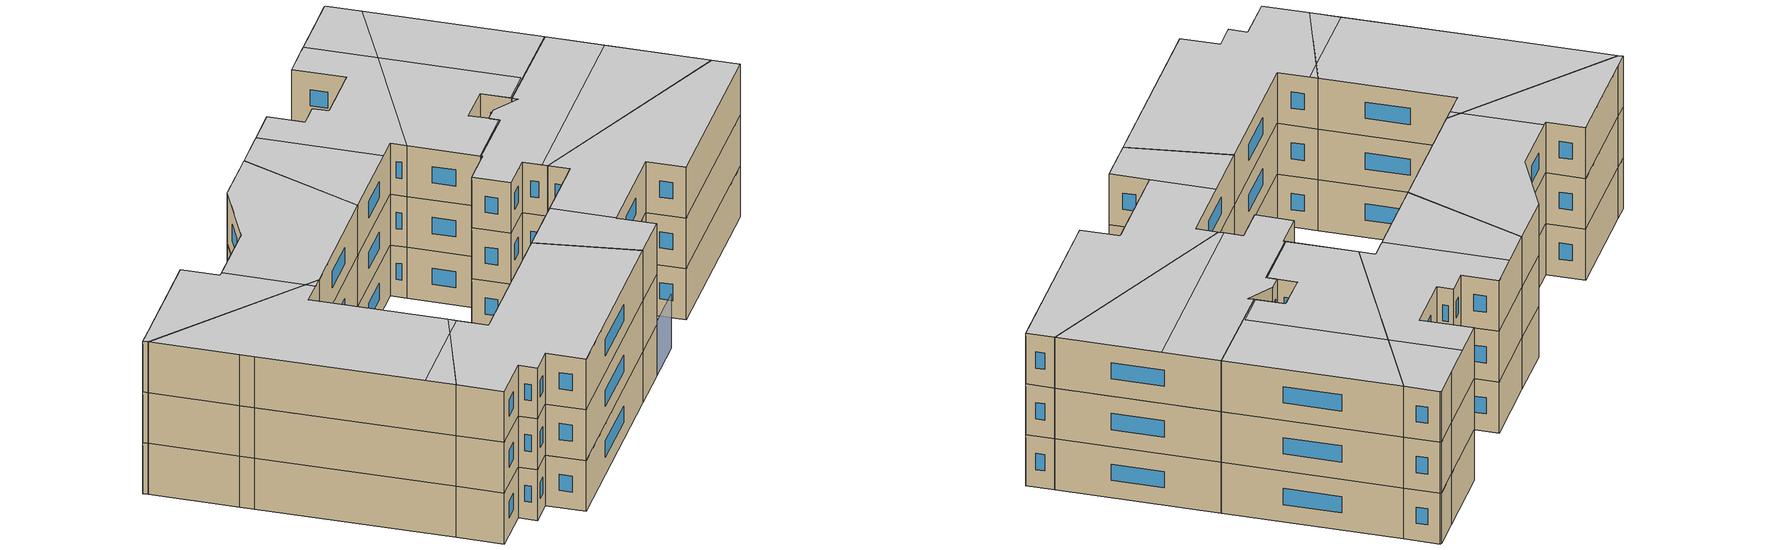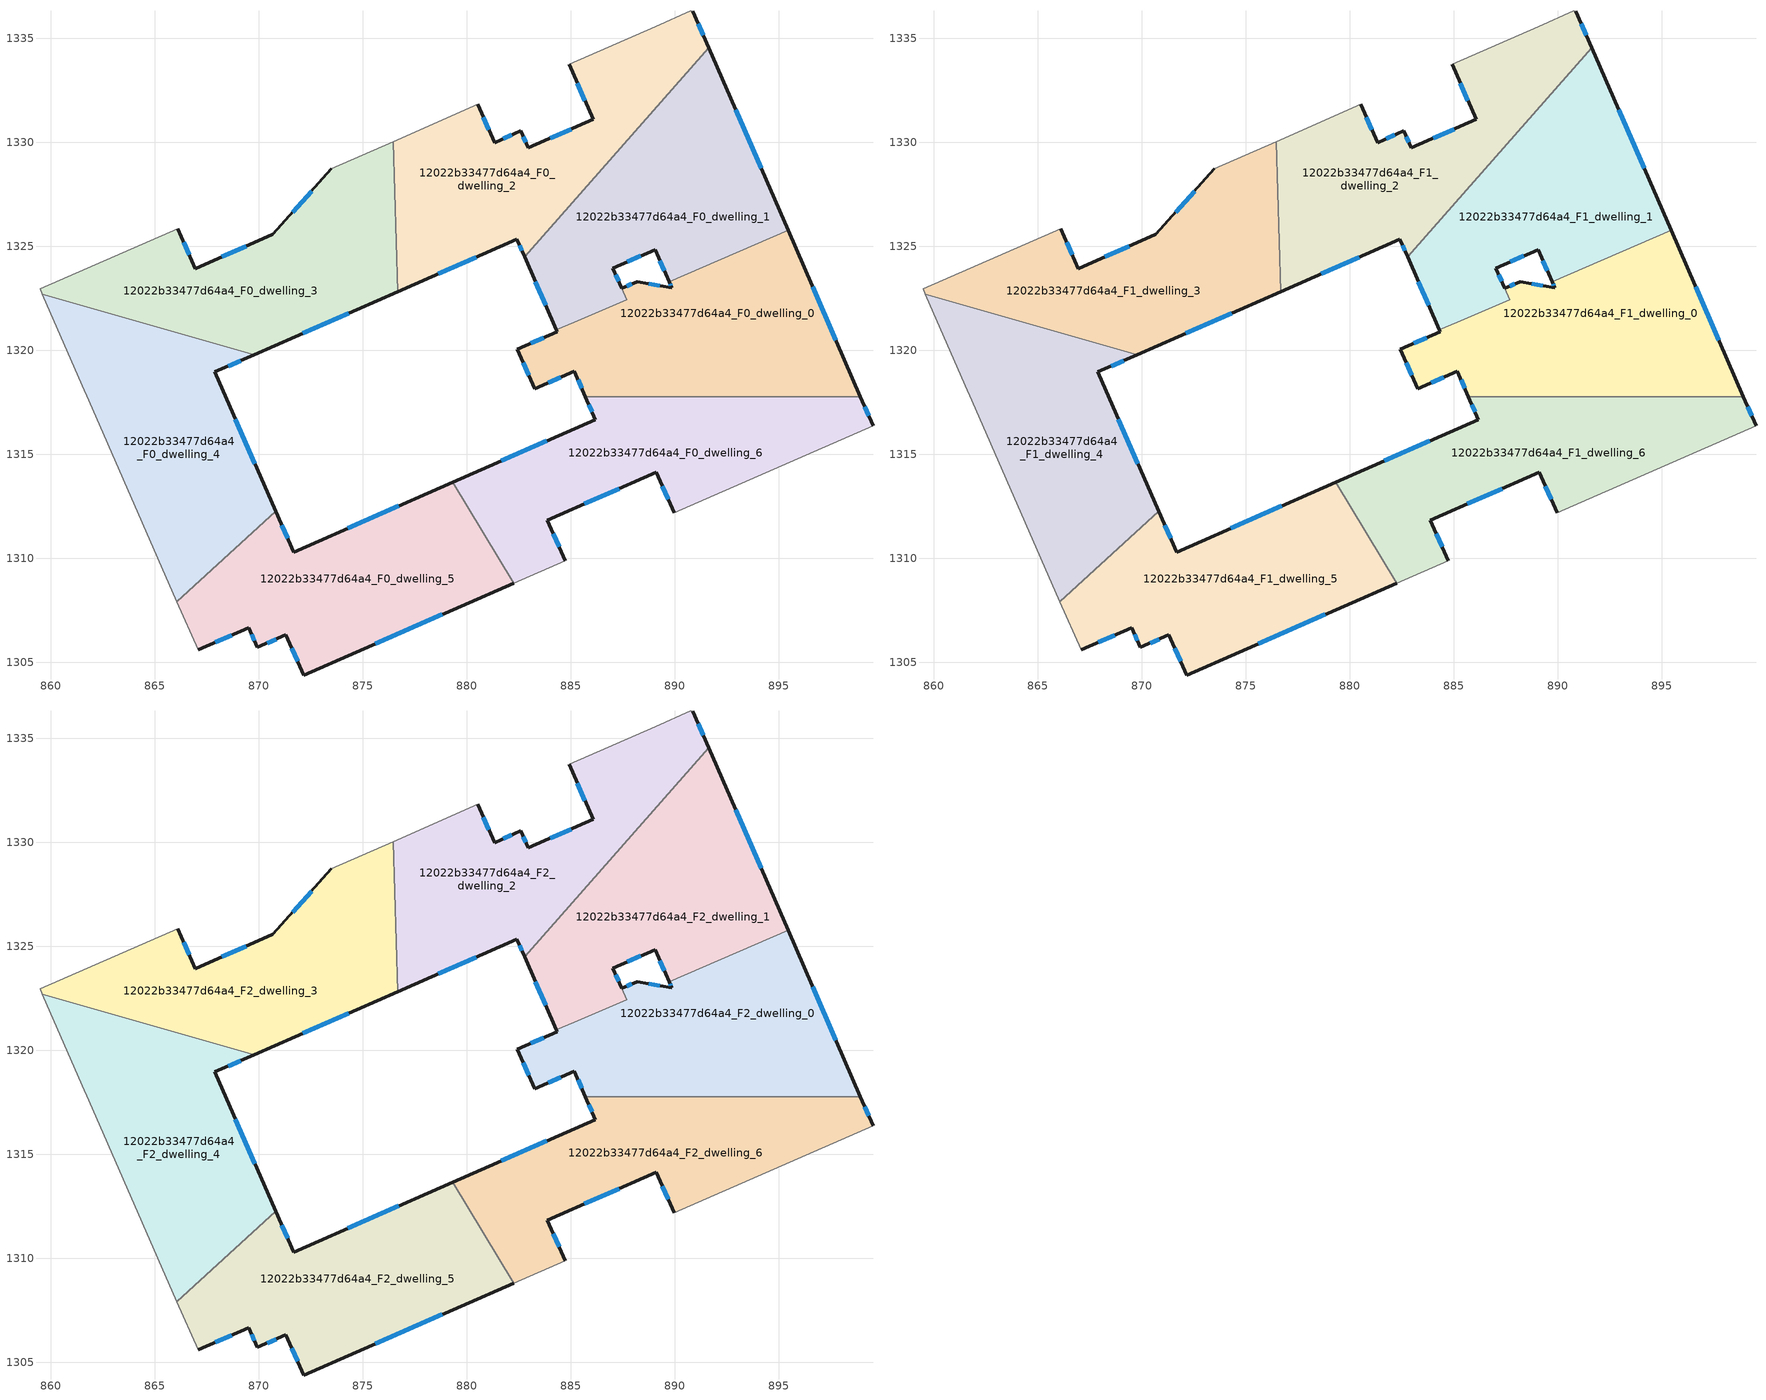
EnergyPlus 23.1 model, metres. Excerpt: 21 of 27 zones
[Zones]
12022b33477d64a4_F0_dwelling_0
 floor ground (EU_floor_Construction): 895.44,1325.76 898.92,1317.76 885.7,1317.76 885.17,1318.99 883.25,1318.15 882.43,1320.04 884.34,1320.88 884.3,1320.97 887.68,1322.43 887.44,1322.97 888.18,1323.3 889.85,1323.01 889.72,1323.3 z0
 wall outside (EU_wall_Construction): 884.3,1320.97 884.34,1320.88 882.43,1320.04 883.25,1318.15 885.17,1318.99 885.7,1317.76 / 889.72,1323.3 889.85,1323.01 888.18,1323.3 887.44,1322.97 / 898.92,1317.76 895.44,1325.76 z0:3
 wall to 12022b33477d64a4_F0_dwelling_1 (EU_wall_Construction): 895.44,1325.76 889.72,1323.3 / 887.44,1322.97 887.68,1322.43 885.17,1321.35 / 885.17,1321.34 884.3,1320.97 z0:3
 wall to 12022b33477d64a4_F0_dwelling_6 (EU_wall_Construction): 885.7,1317.76 898.92,1317.76 z0:3
 window (EU_Window_Construction): 883.9,1318.43 884.52,1318.7 / 882.71,1319.4 882.97,1318.79 / 883.69,1320.6 883.08,1320.33 / 887.93,1323.19 887.69,1323.08 / 889.28,1323.11 888.75,1323.2 / 889.76,1323.2 889.8,1323.11 / 897.73,1320.48 896.62,1323.04 / 885.35,1318.57 885.52,1318.18 z1.02:1.98
12022b33477d64a4_F0_dwelling_1
 floor ground (EU_floor_Construction): 891.62,1334.54 895.44,1325.76 889.72,1323.3 889.06,1324.83 887.01,1323.95 887.68,1322.43 884.3,1320.97 882.77,1324.5 z0
 wall outside (EU_wall_Construction): 882.77,1324.5 884.3,1320.97 / 895.44,1325.76 891.62,1334.54 / 887.44,1322.98 887.01,1323.95 889.06,1324.83 889.72,1323.3 z0:3
 wall to 12022b33477d64a4_F0_dwelling_2 (EU_wall_Construction): 891.62,1334.54 882.77,1324.5 z0:3
 window (EU_Window_Construction): 883.29,1323.3 883.78,1322.17 / 894.14,1328.75 892.92,1331.55 / 889.28,1324.31 889.49,1323.82 / 887.71,1324.25 888.36,1324.53 / 887.29,1323.31 887.16,1323.62 z1.02:1.98
12022b33477d64a4_F0_dwelling_2
 floor ground (EU_floor_Construction): 890.86,1336.29 891.62,1334.54 882.77,1324.5 882.41,1325.33 876.68,1322.81 876.45,1330.03 880.53,1331.81 881.33,1329.98 882.6,1330.54 882.95,1329.73 886.07,1331.09 884.91,1333.74 889.05,1335.55 890.77,1336.31 z0
 wall outside (EU_wall_Construction): 884.91,1333.74 886.07,1331.09 882.95,1329.73 882.6,1330.54 881.33,1329.98 880.53,1331.81 / 891.62,1334.54 890.86,1336.29 / 876.68,1322.81 882.41,1325.33 882.77,1324.5 z0:3
 wall adiabatic (EU_wall_Construction): 890.86,1336.29 890.77,1336.31 889.05,1335.55 884.91,1333.74 / 880.53,1331.81 876.45,1330.03 z0:3
 wall to 12022b33477d64a4_F0_dwelling_3 (EU_wall_Construction): 876.45,1330.03 876.68,1322.81 z0:3
 window (EU_Window_Construction): 882.83,1330 882.72,1330.26 / 885.01,1330.63 884.01,1330.19 / 885.3,1332.84 885.67,1331.99 / 891.36,1335.13 891.12,1335.69 / 882.53,1325.04 882.65,1324.78 / 878.63,1323.67 880.46,1324.47 / 881.05,1330.6 880.8,1331.19 / 882.16,1330.35 881.76,1330.17 z1.02:1.98
12022b33477d64a4_F0_dwelling_3
 floor ground (EU_floor_Construction): 876.45,1330.03 876.68,1322.81 869.77,1319.78 859.59,1322.7 859.48,1322.95 860.43,1323.36 866.11,1325.84 866.94,1323.93 870.68,1325.56 873.49,1328.73 z0
 wall outside (EU_wall_Construction): 873.49,1328.73 870.68,1325.56 866.94,1323.93 866.11,1325.84 / 869.77,1319.78 876.68,1322.81 z0:3
 wall adiabatic (EU_wall_Construction): 866.11,1325.84 860.43,1323.36 859.48,1322.95 859.59,1322.7 / 876.45,1330.03 873.49,1328.73 z0:3
 wall to 12022b33477d64a4_F0_dwelling_4 (EU_wall_Construction): 859.59,1322.7 869.77,1319.78 z0:3
 window (EU_Window_Construction): 866.66,1324.58 866.39,1325.19 / 869.41,1325.01 868.21,1324.48 / 872.53,1327.65 871.63,1326.64 / 872.12,1320.81 874.33,1321.78 z1.02:1.98
12022b33477d64a4_F0_dwelling_4
 floor ground (EU_floor_Construction): 869.77,1319.78 867.88,1318.96 870.81,1312.26 866.07,1307.92 861.82,1317.6 861.51,1318.3 859.59,1322.7 z0
 wall outside (EU_wall_Construction): 870.81,1312.26 867.88,1318.96 869.77,1319.78 z0:3
 wall adiabatic (EU_wall_Construction): 859.59,1322.7 861.51,1318.3 861.82,1317.6 866.07,1307.92 z0:3
 wall to 12022b33477d64a4_F0_dwelling_5 (EU_wall_Construction): 866.07,1307.92 870.81,1312.26 z0:3
 window (EU_Window_Construction): 868.52,1319.24 869.13,1319.5 / 869.81,1314.54 868.88,1316.68 z1.02:1.98
12022b33477d64a4_F0_dwelling_5
 floor ground (EU_floor_Construction): 879.31,1313.65 882.25,1308.8 872.15,1304.38 871.3,1306.33 869.93,1305.72 869.51,1306.67 867.08,1305.6 866.07,1307.92 870.81,1312.26 871.67,1310.3 z0
 wall outside (EU_wall_Construction): 867.08,1305.6 869.51,1306.67 869.93,1305.72 871.3,1306.33 872.15,1304.38 882.25,1308.8 / 879.31,1313.65 871.67,1310.3 870.81,1312.26 z0:3
 wall adiabatic (EU_wall_Construction): 866.07,1307.92 867.08,1305.6 z0:3
 wall to 12022b33477d64a4_F0_dwelling_6 (EU_wall_Construction): 882.25,1308.8 879.31,1313.65 z0:3
 window (EU_Window_Construction): 870.4,1305.93 870.83,1306.12 / 869.66,1306.34 869.79,1306.04 / 867.91,1305.96 868.69,1306.3 / 871.38,1310.97 871.1,1311.59 / 876.71,1312.51 874.27,1311.44 / 875.59,1305.89 878.81,1307.3 / 871.59,1305.66 871.86,1305.04 z1.02:1.98
12022b33477d64a4_F0_dwelling_6
 floor ground (EU_floor_Construction): 898.92,1317.76 899.52,1316.38 889.96,1312.18 889.1,1314.13 883.87,1311.83 884.73,1309.89 882.25,1308.8 879.31,1313.65 886.18,1316.66 885.7,1317.76 z0
 wall outside (EU_wall_Construction): 884.73,1309.89 883.87,1311.83 889.1,1314.13 889.96,1312.18 / 885.7,1317.76 886.18,1316.66 879.31,1313.65 / 899.52,1316.38 898.92,1317.76 z0:3
 wall adiabatic (EU_wall_Construction): 882.25,1308.8 884.73,1309.89 / 889.96,1312.18 899.52,1316.38 z0:3
 window (EU_Window_Construction): 889.39,1313.47 889.67,1312.85 / 885.65,1312.62 887.32,1313.35 / 884.44,1310.55 884.16,1311.17 / 883.84,1315.64 881.65,1314.68 / 885.86,1317.39 886.02,1317.04 / 899.31,1316.85 899.12,1317.29 z1.02:1.98
12022b33477d64a4_F1_dwelling_0
 floor to 12022b33477d64a4_F0_dwelling_0 (EU_floor_Construction): 895.44,1325.76 898.92,1317.76 885.7,1317.76 885.17,1318.99 883.25,1318.15 882.43,1320.04 884.34,1320.88 884.3,1320.97 887.68,1322.43 887.44,1322.97 888.18,1323.3 889.85,1323.01 889.72,1323.3 z3
 wall outside (EU_wall_Construction): 884.3,1320.97 884.34,1320.88 882.43,1320.04 883.25,1318.15 885.17,1318.99 885.7,1317.76 / 889.72,1323.3 889.85,1323.01 888.18,1323.3 887.44,1322.97 / 898.92,1317.76 895.44,1325.76 z3:6
 wall to 12022b33477d64a4_F1_dwelling_1 (EU_wall_Construction): 895.44,1325.76 889.72,1323.3 / 887.44,1322.97 887.68,1322.43 885.17,1321.35 / 885.17,1321.34 884.3,1320.97 z3:6
 wall to 12022b33477d64a4_F1_dwelling_6 (EU_wall_Construction): 885.7,1317.76 898.92,1317.76 z3:6
 window (EU_Window_Construction): 883.9,1318.43 884.52,1318.7 / 882.71,1319.4 882.97,1318.79 / 883.69,1320.6 883.08,1320.33 / 887.93,1323.19 887.69,1323.08 / 889.28,1323.11 888.75,1323.2 / 889.76,1323.2 889.8,1323.11 / 897.73,1320.48 896.62,1323.04 / 885.35,1318.57 885.52,1318.18 z4.02:4.98
12022b33477d64a4_F1_dwelling_1
 floor to 12022b33477d64a4_F0_dwelling_1 (EU_floor_Construction): 891.62,1334.54 895.44,1325.76 889.72,1323.3 889.06,1324.83 887.01,1323.95 887.68,1322.43 884.3,1320.97 882.77,1324.5 z3
 wall outside (EU_wall_Construction): 882.77,1324.5 884.3,1320.97 / 895.44,1325.76 891.62,1334.54 / 887.44,1322.98 887.01,1323.95 889.06,1324.83 889.72,1323.3 z3:6
 wall to 12022b33477d64a4_F1_dwelling_2 (EU_wall_Construction): 891.62,1334.54 882.77,1324.5 z3:6
 window (EU_Window_Construction): 883.29,1323.3 883.78,1322.17 / 894.14,1328.75 892.92,1331.55 / 889.28,1324.31 889.49,1323.82 / 887.71,1324.25 888.36,1324.53 / 887.29,1323.31 887.16,1323.62 z4.02:4.98
12022b33477d64a4_F1_dwelling_2
 floor to 12022b33477d64a4_F0_dwelling_2 (EU_floor_Construction): 890.86,1336.29 891.62,1334.54 882.77,1324.5 882.41,1325.33 876.68,1322.81 876.45,1330.03 880.53,1331.81 881.33,1329.98 882.6,1330.54 882.95,1329.73 886.07,1331.09 884.91,1333.74 889.05,1335.55 890.77,1336.31 z3
 wall outside (EU_wall_Construction): 884.91,1333.74 886.07,1331.09 882.95,1329.73 882.6,1330.54 881.33,1329.98 880.53,1331.81 / 891.62,1334.54 890.86,1336.29 / 876.68,1322.81 882.41,1325.33 882.77,1324.5 z3:6
 wall adiabatic (EU_wall_Construction): 890.86,1336.29 890.77,1336.31 889.05,1335.55 884.91,1333.74 / 880.53,1331.81 876.45,1330.03 z3:6
 wall to 12022b33477d64a4_F1_dwelling_3 (EU_wall_Construction): 876.45,1330.03 876.68,1322.81 z3:6
 window (EU_Window_Construction): 882.83,1330 882.72,1330.26 / 885.01,1330.63 884.01,1330.19 / 885.3,1332.84 885.67,1331.99 / 891.36,1335.13 891.12,1335.69 / 882.53,1325.04 882.65,1324.78 / 878.63,1323.67 880.46,1324.47 / 881.05,1330.6 880.8,1331.19 / 882.16,1330.35 881.76,1330.17 z4.02:4.98
12022b33477d64a4_F1_dwelling_3
 floor to 12022b33477d64a4_F0_dwelling_3 (EU_floor_Construction): 876.45,1330.03 876.68,1322.81 869.77,1319.78 859.59,1322.7 859.48,1322.95 860.43,1323.36 866.11,1325.84 866.94,1323.93 870.68,1325.56 873.49,1328.73 z3
 wall outside (EU_wall_Construction): 873.49,1328.73 870.68,1325.56 866.94,1323.93 866.11,1325.84 / 869.77,1319.78 876.68,1322.81 z3:6
 wall adiabatic (EU_wall_Construction): 866.11,1325.84 860.43,1323.36 859.48,1322.95 859.59,1322.7 / 876.45,1330.03 873.49,1328.73 z3:6
 wall to 12022b33477d64a4_F1_dwelling_4 (EU_wall_Construction): 859.59,1322.7 869.77,1319.78 z3:6
 window (EU_Window_Construction): 866.66,1324.58 866.39,1325.19 / 869.41,1325.01 868.21,1324.48 / 872.53,1327.65 871.63,1326.64 / 872.12,1320.81 874.33,1321.78 z4.02:4.98
12022b33477d64a4_F1_dwelling_4
 floor to 12022b33477d64a4_F0_dwelling_4 (EU_floor_Construction): 869.77,1319.78 867.88,1318.96 870.81,1312.26 866.07,1307.92 861.82,1317.6 861.51,1318.3 859.59,1322.7 z3
 wall outside (EU_wall_Construction): 870.81,1312.26 867.88,1318.96 869.77,1319.78 z3:6
 wall adiabatic (EU_wall_Construction): 859.59,1322.7 861.51,1318.3 861.82,1317.6 866.07,1307.92 z3:6
 wall to 12022b33477d64a4_F1_dwelling_5 (EU_wall_Construction): 866.07,1307.92 870.81,1312.26 z3:6
 window (EU_Window_Construction): 868.52,1319.24 869.13,1319.5 / 869.81,1314.54 868.88,1316.68 z4.02:4.98
12022b33477d64a4_F1_dwelling_5
 floor to 12022b33477d64a4_F0_dwelling_5 (EU_floor_Construction): 879.31,1313.65 882.25,1308.8 872.15,1304.38 871.3,1306.33 869.93,1305.72 869.51,1306.67 867.08,1305.6 866.07,1307.92 870.81,1312.26 871.67,1310.3 z3
 wall outside (EU_wall_Construction): 867.08,1305.6 869.51,1306.67 869.93,1305.72 871.3,1306.33 872.15,1304.38 882.25,1308.8 / 879.31,1313.65 871.67,1310.3 870.81,1312.26 z3:6
 wall adiabatic (EU_wall_Construction): 866.07,1307.92 867.08,1305.6 z3:6
 wall to 12022b33477d64a4_F1_dwelling_6 (EU_wall_Construction): 882.25,1308.8 879.31,1313.65 z3:6
 window (EU_Window_Construction): 870.4,1305.93 870.83,1306.12 / 869.66,1306.34 869.79,1306.04 / 867.91,1305.96 868.69,1306.3 / 871.38,1310.97 871.1,1311.59 / 876.71,1312.51 874.27,1311.44 / 875.59,1305.89 878.81,1307.3 / 871.59,1305.66 871.86,1305.04 z4.02:4.98
12022b33477d64a4_F1_dwelling_6
 floor to 12022b33477d64a4_F0_dwelling_6 (EU_floor_Construction): 898.92,1317.76 899.52,1316.38 889.96,1312.18 889.1,1314.13 883.87,1311.83 884.73,1309.89 882.25,1308.8 879.31,1313.65 886.18,1316.66 885.7,1317.76 z3
 wall outside (EU_wall_Construction): 884.73,1309.89 883.87,1311.83 889.1,1314.13 889.96,1312.18 / 885.7,1317.76 886.18,1316.66 879.31,1313.65 / 899.52,1316.38 898.92,1317.76 z3:6
 wall adiabatic (EU_wall_Construction): 882.25,1308.8 884.73,1309.89 / 889.96,1312.18 899.52,1316.38 z3:6
 window (EU_Window_Construction): 889.39,1313.47 889.67,1312.85 / 885.65,1312.62 887.32,1313.35 / 884.44,1310.55 884.16,1311.17 / 883.84,1315.64 881.65,1314.68 / 885.86,1317.39 886.02,1317.04 / 899.31,1316.85 899.12,1317.29 z4.02:4.98
12022b33477d64a4_F2_dwelling_0
 floor to 12022b33477d64a4_F1_dwelling_0 (EU_floor_Construction): 895.44,1325.76 898.92,1317.76 885.7,1317.76 885.17,1318.99 883.25,1318.15 882.43,1320.04 884.34,1320.88 884.3,1320.97 887.68,1322.43 887.44,1322.97 888.18,1323.3 889.85,1323.01 889.72,1323.3 z6
 wall outside (EU_wall_Construction): 884.3,1320.97 884.34,1320.88 882.43,1320.04 883.25,1318.15 885.17,1318.99 885.7,1317.76 / 889.72,1323.3 889.85,1323.01 888.18,1323.3 887.44,1322.97 / 898.92,1317.76 895.44,1325.76 z6:9
 wall to 12022b33477d64a4_F2_dwelling_1 (EU_wall_Construction): 895.44,1325.76 889.72,1323.3 / 887.44,1322.97 887.68,1322.43 885.17,1321.35 / 885.17,1321.34 884.3,1320.97 z6:9
 wall to 12022b33477d64a4_F2_dwelling_6 (EU_wall_Construction): 885.7,1317.76 898.92,1317.76 z6:9
 window (EU_Window_Construction): 883.9,1318.43 884.52,1318.7 / 882.71,1319.4 882.97,1318.79 / 883.69,1320.6 883.08,1320.33 / 887.93,1323.19 887.69,1323.08 / 889.28,1323.11 888.75,1323.2 / 889.76,1323.2 889.8,1323.11 / 897.73,1320.48 896.62,1323.04 / 885.35,1318.57 885.52,1318.18 z7.02:7.98
 ceiling to 12022b33477d64a4_F3_dwelling_1 (EU_floor_Construction): 896.68,1322.9 895.44,1325.76 889.72,1323.3 889.85,1323.01 888.18,1323.3 887.44,1322.97 887.65,1322.49 887.68,1322.43 884.3,1320.97 884.34,1320.88 882.43,1320.04 883.25,1318.15 885.17,1318.99 885.57,1318.05 z9
 ceiling to 12022b33477d64a4_F3_dwelling_0 (EU_floor_Construction): 898.92,1317.76 896.68,1322.9 885.57,1318.05 885.7,1317.76 z9
12022b33477d64a4_F2_dwelling_1
 floor to 12022b33477d64a4_F1_dwelling_1 (EU_floor_Construction): 891.62,1334.54 895.44,1325.76 889.72,1323.3 889.06,1324.83 887.01,1323.95 887.68,1322.43 884.3,1320.97 882.77,1324.5 z6
 wall outside (EU_wall_Construction): 882.77,1324.5 884.3,1320.97 / 895.44,1325.76 891.62,1334.54 / 887.44,1322.98 887.01,1323.95 889.06,1324.83 889.72,1323.3 z6:9
 wall to 12022b33477d64a4_F2_dwelling_2 (EU_wall_Construction): 891.62,1334.54 882.77,1324.5 z6:9
 window (EU_Window_Construction): 883.29,1323.3 883.78,1322.17 / 894.14,1328.75 892.92,1331.55 / 889.28,1324.31 889.49,1323.82 / 887.71,1324.25 888.36,1324.53 / 887.29,1323.31 887.16,1323.62 z7.02:7.98
 ceiling to 12022b33477d64a4_F3_dwelling_2 (EU_floor_Construction): 889.69,1323.37 891.55,1324.18 888.55,1331.05 882.77,1324.5 884.28,1321.01 887.65,1322.49 887.47,1322.9 887.44,1322.97 887.01,1323.95 889.06,1324.83 z9
 ceiling to 12022b33477d64a4_F3_dwelling_1 (EU_floor_Construction): 895.44,1325.76 891.62,1334.54 888.55,1331.05 891.55,1324.18 889.69,1323.37 889.72,1323.3 z9; 887.68,1322.43 887.65,1322.49 884.28,1321.01 884.3,1320.97 z9
12022b33477d64a4_F2_dwelling_2
 floor to 12022b33477d64a4_F1_dwelling_2 (EU_floor_Construction): 890.86,1336.29 891.62,1334.54 882.77,1324.5 882.41,1325.33 876.68,1322.81 876.45,1330.03 880.53,1331.81 881.33,1329.98 882.6,1330.54 882.95,1329.73 886.07,1331.09 884.91,1333.74 889.05,1335.55 890.77,1336.31 z6
 wall outside (EU_wall_Construction): 884.91,1333.74 886.07,1331.09 882.95,1329.73 882.6,1330.54 881.33,1329.98 880.53,1331.81 / 891.62,1334.54 890.86,1336.29 / 876.68,1322.81 882.41,1325.33 882.77,1324.5 z6:9
 wall adiabatic (EU_wall_Construction): 890.86,1336.29 890.77,1336.31 889.05,1335.55 884.91,1333.74 / 880.53,1331.81 876.45,1330.03 z6:9
 wall to 12022b33477d64a4_F2_dwelling_3 (EU_wall_Construction): 876.45,1330.03 876.68,1322.81 z6:9
 window (EU_Window_Construction): 882.83,1330 882.72,1330.26 / 885.01,1330.63 884.01,1330.19 / 885.3,1332.84 885.67,1331.99 / 891.36,1335.13 891.12,1335.69 / 882.53,1325.04 882.65,1324.78 / 878.63,1323.67 880.46,1324.47 / 881.05,1330.6 880.8,1331.19 / 882.16,1330.35 881.76,1330.17 z7.02:7.98
 ceiling to 12022b33477d64a4_F3_dwelling_2 (EU_floor_Construction): 882.77,1324.5 888.55,1331.05 886.98,1334.64 884.91,1333.74 886.07,1331.09 882.95,1329.73 882.6,1330.54 881.33,1329.98 880.53,1331.81 878.61,1330.97 881.29,1324.83 882.41,1325.33 z9
 ceiling to 12022b33477d64a4_F3_dwelling_3 (EU_floor_Construction): 881.29,1324.83 878.61,1330.97 876.45,1330.03 876.68,1322.81 z9
 ceiling to 12022b33477d64a4_F3_dwelling_1 (EU_floor_Construction): 888.55,1331.05 891.62,1334.54 890.86,1336.29 890.77,1336.31 889.05,1335.55 886.98,1334.64 z9
12022b33477d64a4_F2_dwelling_3
 floor to 12022b33477d64a4_F1_dwelling_3 (EU_floor_Construction): 876.45,1330.03 876.68,1322.81 869.77,1319.78 859.59,1322.7 859.48,1322.95 860.43,1323.36 866.11,1325.84 866.94,1323.93 870.68,1325.56 873.49,1328.73 z6
 wall outside (EU_wall_Construction): 873.49,1328.73 870.68,1325.56 866.94,1323.93 866.11,1325.84 / 869.77,1319.78 876.68,1322.81 z6:9
 wall adiabatic (EU_wall_Construction): 866.11,1325.84 860.43,1323.36 859.48,1322.95 859.59,1322.7 / 876.45,1330.03 873.49,1328.73 z6:9
 wall to 12022b33477d64a4_F2_dwelling_4 (EU_wall_Construction): 859.59,1322.7 869.77,1319.78 z6:9
 window (EU_Window_Construction): 866.66,1324.58 866.39,1325.19 / 869.41,1325.01 868.21,1324.48 / 872.53,1327.65 871.63,1326.64 / 872.12,1320.81 874.33,1321.78 z7.02:7.98
 ceiling to 12022b33477d64a4_F3_dwelling_5 (EU_floor_Construction): 868.95,1320.02 867.19,1324.04 866.94,1323.93 866.11,1325.84 860.43,1323.36 859.48,1322.95 859.59,1322.7 z9
 ceiling to 12022b33477d64a4_F3_dwelling_3 (EU_floor_Construction): 876.68,1322.81 876.45,1330.03 873.49,1328.73 870.68,1325.56 867.19,1324.04 868.95,1320.02 869.77,1319.78 z9
12022b33477d64a4_F2_dwelling_4
 floor to 12022b33477d64a4_F1_dwelling_4 (EU_floor_Construction): 869.77,1319.78 867.88,1318.96 870.81,1312.26 866.07,1307.92 861.82,1317.6 861.51,1318.3 859.59,1322.7 z6
 wall outside (EU_wall_Construction): 870.81,1312.26 867.88,1318.96 869.77,1319.78 z6:9
 wall adiabatic (EU_wall_Construction): 859.59,1322.7 861.51,1318.3 861.82,1317.6 866.07,1307.92 z6:9
 wall to 12022b33477d64a4_F2_dwelling_5 (EU_wall_Construction): 866.07,1307.92 870.81,1312.26 z6:9
 window (EU_Window_Construction): 868.52,1319.24 869.13,1319.5 / 869.81,1314.54 868.88,1316.68 z7.02:7.98
 ceiling to 12022b33477d64a4_F3_dwelling_4 (EU_floor_Construction): 869.77,1311.31 865.42,1309.41 866.07,1307.92 z9
 ceiling to 12022b33477d64a4_F3_dwelling_5 (EU_floor_Construction): 869.77,1311.31 870.81,1312.26 867.88,1318.96 869.17,1319.52 868.95,1320.02 859.59,1322.7 861.51,1318.3 861.82,1317.6 865.42,1309.41 z9
 ceiling to 12022b33477d64a4_F3_dwelling_3 (EU_floor_Construction): 869.77,1319.78 868.95,1320.02 869.17,1319.52 z9
12022b33477d64a4_F2_dwelling_5
 floor to 12022b33477d64a4_F1_dwelling_5 (EU_floor_Construction): 879.31,1313.65 882.25,1308.8 872.15,1304.38 871.3,1306.33 869.93,1305.72 869.51,1306.67 867.08,1305.6 866.07,1307.92 870.81,1312.26 871.67,1310.3 z6
 wall outside (EU_wall_Construction): 867.08,1305.6 869.51,1306.67 869.93,1305.72 871.3,1306.33 872.15,1304.38 882.25,1308.8 / 879.31,1313.65 871.67,1310.3 870.81,1312.26 z6:9
 wall adiabatic (EU_wall_Construction): 866.07,1307.92 867.08,1305.6 z6:9
 wall to 12022b33477d64a4_F2_dwelling_6 (EU_wall_Construction): 882.25,1308.8 879.31,1313.65 z6:9
 window (EU_Window_Construction): 870.4,1305.93 870.83,1306.12 / 869.66,1306.34 869.79,1306.04 / 867.91,1305.96 868.69,1306.3 / 871.38,1310.97 871.1,1311.59 / 876.71,1312.51 874.27,1311.44 / 875.59,1305.89 878.81,1307.3 / 871.59,1305.66 871.86,1305.04 z7.02:7.98
 ceiling to 12022b33477d64a4_F3_dwelling_4 (EU_floor_Construction): 882.25,1308.8 879.31,1313.65 871.67,1310.3 870.99,1311.84 869.77,1311.31 866.07,1307.92 867.08,1305.6 869.51,1306.67 869.93,1305.72 871.3,1306.33 872.15,1304.38 z9
 ceiling to 12022b33477d64a4_F3_dwelling_5 (EU_floor_Construction): 870.99,1311.84 870.81,1312.26 869.77,1311.31 z9
12022b33477d64a4_F2_dwelling_6
 floor to 12022b33477d64a4_F1_dwelling_6 (EU_floor_Construction): 898.92,1317.76 899.52,1316.38 889.96,1312.18 889.1,1314.13 883.87,1311.83 884.73,1309.89 882.25,1308.8 879.31,1313.65 886.18,1316.66 885.7,1317.76 z6
 wall outside (EU_wall_Construction): 884.73,1309.89 883.87,1311.83 889.1,1314.13 889.96,1312.18 / 885.7,1317.76 886.18,1316.66 879.31,1313.65 / 899.52,1316.38 898.92,1317.76 z6:9
 wall adiabatic (EU_wall_Construction): 882.25,1308.8 884.73,1309.89 / 889.96,1312.18 899.52,1316.38 z6:9
 window (EU_Window_Construction): 889.39,1313.47 889.67,1312.85 / 885.65,1312.62 887.32,1313.35 / 884.44,1310.55 884.16,1311.17 / 883.84,1315.64 881.65,1314.68 / 885.86,1317.39 886.02,1317.04 / 899.31,1316.85 899.12,1317.29 z7.02:7.98
 ceiling to 12022b33477d64a4_F3_dwelling_0 (EU_floor_Construction): 899.52,1316.38 898.92,1317.76 885.7,1317.76 886.18,1316.66 882.5,1315.05 883.9,1311.85 889.1,1314.13 889.96,1312.18 z9
 ceiling to 12022b33477d64a4_F3_dwelling_4 (EU_floor_Construction): 884.73,1309.89 883.87,1311.83 883.9,1311.85 882.5,1315.05 879.31,1313.65 882.25,1308.8 z9
shading: 876.49,1306.28 887.3,1311.02 z0:3.2
[Building]
EU S2 Campaign: North Axis=0; Terrain=City; Solar Distribution=FullExterior
[Site:Location]
Vienna: Latitude=48; Longitude=16.5; Time Zone=1; Elevation=183
[SizingPeriod:WeatherFileDays]
AnnualSizingPeriod: Begin Month=1; Begin Day of Month=1; End Month=12; End Day of Month=31; Day of Week for Start Day=Monday; Use Weather File Daylight Saving Period=No; Use Weather File Rain and Snow Indicators=No
[MATERIAL]
EU_InternalMass_Material: Roughness=MediumRough; Thickness=0.1; Conductivity=1; Density=1800; Specific Heat=900; Thermal Absorptance=0.9; Solar Absorptance=0.7; Visible Absorptance=0.7
[MATERIAL:NOMASS] Roughness=MediumRough; Thermal Absorptance=0.9; Solar Absorptance=0.7; Visible Absorptance=0.7
Name | Thermal Resistance
EU_wall_NoMass | 0.942466
EU_floor_NoMass | 0.66527
[WINDOWMATERIAL:SIMPLEGLAZINGSYSTEM]
EU_Window_SimpleGlazing: UFactor=2.03367; Solar Heat Gain Coefficient=0.65; Visible Transmittance=0.65
[CONSTRUCTION]
EU_wall_Construction: EU_wall_NoMass
EU_floor_Construction: EU_floor_NoMass
EU_Window_Construction: EU_Window_SimpleGlazing
EU_InternalMass_Construction: EU_InternalMass_Material
[ZONE] Type=1; Multiplier=1; Ceiling Height=autocalculate; Floor Area=autocalculate; Part of Total Floor Area=Yes
Name | Volume
12022b33477d64a4_F0_dwelling_0; 12022b33477d64a4_F1_dwelling_0; 12022b33477d64a4_F2_dwelling_0 | 237.32
12022b33477d64a4_F0_dwelling_1; 12022b33477d64a4_F1_dwelling_1; 12022b33477d64a4_F2_dwelling_1 | 232.753
12022b33477d64a4_F0_dwelling_2; 12022b33477d64a4_F1_dwelling_2; 12022b33477d64a4_F2_dwelling_2; 12022b33477d64a4_F0_dwelling_4; 12022b33477d64a4_F1_dwelling_4; 12022b33477d64a4_F2_dwelling_4 | 235.025
12022b33477d64a4_F0_dwelling_3; 12022b33477d64a4_F1_dwelling_3; 12022b33477d64a4_F2_dwelling_3 | 235.036
12022b33477d64a4_F0_dwelling_5; 12022b33477d64a4_F1_dwelling_5; 12022b33477d64a4_F2_dwelling_5 | 235.011
12022b33477d64a4_F0_dwelling_6; 12022b33477d64a4_F1_dwelling_6; 12022b33477d64a4_F2_dwelling_6 | 235.028
[INTERNALMASS] Construction=EU_InternalMass_Construction
Name | Zone or ZoneList | Surface Area
12022b33477d64a4_F0_dwelling_0_EU_InternalMass | 12022b33477d64a4_F0_dwelling_0 | 79.1056
12022b33477d64a4_F0_dwelling_1_EU_InternalMass | 12022b33477d64a4_F0_dwelling_1 | 77.5847
12022b33477d64a4_F0_dwelling_2_EU_InternalMass | 12022b33477d64a4_F0_dwelling_2 | 78.3415
12022b33477d64a4_F0_dwelling_3_EU_InternalMass | 12022b33477d64a4_F0_dwelling_3 | 78.3448
12022b33477d64a4_F0_dwelling_4_EU_InternalMass | 12022b33477d64a4_F0_dwelling_4 | 78.342
12022b33477d64a4_F0_dwelling_5_EU_InternalMass | 12022b33477d64a4_F0_dwelling_5 | 78.3371
12022b33477d64a4_F0_dwelling_6_EU_InternalMass | 12022b33477d64a4_F0_dwelling_6 | 78.3427
12022b33477d64a4_F1_dwelling_0_EU_InternalMass | 12022b33477d64a4_F1_dwelling_0 | 79.1056
12022b33477d64a4_F1_dwelling_1_EU_InternalMass | 12022b33477d64a4_F1_dwelling_1 | 77.5847
12022b33477d64a4_F1_dwelling_2_EU_InternalMass | 12022b33477d64a4_F1_dwelling_2 | 78.3415
12022b33477d64a4_F1_dwelling_3_EU_InternalMass | 12022b33477d64a4_F1_dwelling_3 | 78.3448
12022b33477d64a4_F1_dwelling_4_EU_InternalMass | 12022b33477d64a4_F1_dwelling_4 | 78.342
12022b33477d64a4_F1_dwelling_5_EU_InternalMass | 12022b33477d64a4_F1_dwelling_5 | 78.3371
12022b33477d64a4_F1_dwelling_6_EU_InternalMass | 12022b33477d64a4_F1_dwelling_6 | 78.3427
12022b33477d64a4_F2_dwelling_0_EU_InternalMass | 12022b33477d64a4_F2_dwelling_0 | 79.1056
12022b33477d64a4_F2_dwelling_1_EU_InternalMass | 12022b33477d64a4_F2_dwelling_1 | 77.5847
12022b33477d64a4_F2_dwelling_2_EU_InternalMass | 12022b33477d64a4_F2_dwelling_2 | 78.3415
12022b33477d64a4_F2_dwelling_3_EU_InternalMass | 12022b33477d64a4_F2_dwelling_3 | 78.3448
12022b33477d64a4_F2_dwelling_4_EU_InternalMass | 12022b33477d64a4_F2_dwelling_4 | 78.342
12022b33477d64a4_F2_dwelling_5_EU_InternalMass | 12022b33477d64a4_F2_dwelling_5 | 78.3371
12022b33477d64a4_F2_dwelling_6_EU_InternalMass | 12022b33477d64a4_F2_dwelling_6 | 78.3427
[OTHEREQUIPMENT] Fuel Type=Electricity; Design Level Calculation Method=Watts/Area; Power per Zone Floor Area=1; Fraction Latent=0; Fraction Radiant=0; Fraction Lost=0; Carbon Dioxide Generation Rate=0; EndUse Subcategory=EU_Step8_InternalGains
Name | Zone or ZoneList or Space or SpaceList | Schedule
EU_Step8_InternalGain_12022b33477d64a4_F0_dwelling_0_f000 | 12022b33477d64a4_F0_dwelling_0 | EU_Step8_GainSchedule_12022b33477d64a4_F0_dwelling_0_f000
EU_Step8_InternalGain_12022b33477d64a4_F0_dwelling_1_f000 | 12022b33477d64a4_F0_dwelling_1 | EU_Step8_GainSchedule_12022b33477d64a4_F0_dwelling_1_f000
EU_Step8_InternalGain_12022b33477d64a4_F0_dwelling_2_f000 | 12022b33477d64a4_F0_dwelling_2 | EU_Step8_GainSchedule_12022b33477d64a4_F0_dwelling_2_f000
EU_Step8_InternalGain_12022b33477d64a4_F0_dwelling_3_f000 | 12022b33477d64a4_F0_dwelling_3 | EU_Step8_GainSchedule_12022b33477d64a4_F0_dwelling_3_f000
EU_Step8_InternalGain_12022b33477d64a4_F0_dwelling_4_f000 | 12022b33477d64a4_F0_dwelling_4 | EU_Step8_GainSchedule_12022b33477d64a4_F0_dwelling_4_f000
EU_Step8_InternalGain_12022b33477d64a4_F0_dwelling_5_f000 | 12022b33477d64a4_F0_dwelling_5 | EU_Step8_GainSchedule_12022b33477d64a4_F0_dwelling_5_f000
EU_Step8_InternalGain_12022b33477d64a4_F0_dwelling_6_f000 | 12022b33477d64a4_F0_dwelling_6 | EU_Step8_GainSchedule_12022b33477d64a4_F0_dwelling_6_f000
EU_Step8_InternalGain_12022b33477d64a4_F1_dwelling_0_f000 | 12022b33477d64a4_F1_dwelling_0 | EU_Step8_GainSchedule_12022b33477d64a4_F1_dwelling_0_f000
EU_Step8_InternalGain_12022b33477d64a4_F1_dwelling_1_f000 | 12022b33477d64a4_F1_dwelling_1 | EU_Step8_GainSchedule_12022b33477d64a4_F1_dwelling_1_f000
EU_Step8_InternalGain_12022b33477d64a4_F1_dwelling_2_f000 | 12022b33477d64a4_F1_dwelling_2 | EU_Step8_GainSchedule_12022b33477d64a4_F1_dwelling_2_f000
EU_Step8_InternalGain_12022b33477d64a4_F1_dwelling_3_f000 | 12022b33477d64a4_F1_dwelling_3 | EU_Step8_GainSchedule_12022b33477d64a4_F1_dwelling_3_f000
EU_Step8_InternalGain_12022b33477d64a4_F1_dwelling_4_f000 | 12022b33477d64a4_F1_dwelling_4 | EU_Step8_GainSchedule_12022b33477d64a4_F1_dwelling_4_f000
EU_Step8_InternalGain_12022b33477d64a4_F1_dwelling_5_f000 | 12022b33477d64a4_F1_dwelling_5 | EU_Step8_GainSchedule_12022b33477d64a4_F1_dwelling_5_f000
EU_Step8_InternalGain_12022b33477d64a4_F1_dwelling_6_f000 | 12022b33477d64a4_F1_dwelling_6 | EU_Step8_GainSchedule_12022b33477d64a4_F1_dwelling_6_f000
EU_Step8_InternalGain_12022b33477d64a4_F2_dwelling_0_f000 | 12022b33477d64a4_F2_dwelling_0 | EU_Step8_GainSchedule_12022b33477d64a4_F2_dwelling_0_f000
EU_Step8_InternalGain_12022b33477d64a4_F2_dwelling_1_f000 | 12022b33477d64a4_F2_dwelling_1 | EU_Step8_GainSchedule_12022b33477d64a4_F2_dwelling_1_f000
EU_Step8_InternalGain_12022b33477d64a4_F2_dwelling_2_f000 | 12022b33477d64a4_F2_dwelling_2 | EU_Step8_GainSchedule_12022b33477d64a4_F2_dwelling_2_f000
EU_Step8_InternalGain_12022b33477d64a4_F2_dwelling_3_f000 | 12022b33477d64a4_F2_dwelling_3 | EU_Step8_GainSchedule_12022b33477d64a4_F2_dwelling_3_f000
EU_Step8_InternalGain_12022b33477d64a4_F2_dwelling_4_f000 | 12022b33477d64a4_F2_dwelling_4 | EU_Step8_GainSchedule_12022b33477d64a4_F2_dwelling_4_f000
EU_Step8_InternalGain_12022b33477d64a4_F2_dwelling_5_f000 | 12022b33477d64a4_F2_dwelling_5 | EU_Step8_GainSchedule_12022b33477d64a4_F2_dwelling_5_f000
EU_Step8_InternalGain_12022b33477d64a4_F2_dwelling_6_f000 | 12022b33477d64a4_F2_dwelling_6 | EU_Step8_GainSchedule_12022b33477d64a4_F2_dwelling_6_f000
[ZONEVENTILATION:DESIGNFLOWRATE] Schedule=EU_AlwaysOn; Design Flow Rate Calculation Method=AirChanges/Hour; Air Changes per Hour=0.530523; Ventilation Type=Natural; Fan Pressure Rise=0; Fan Total Efficiency=1; Constant Term Coefficient=1; Temperature Term Coefficient=0; Velocity Term Coefficient=0; Velocity Squared Term Coefficient=0; Minimum Indoor Temperature=-100; Maximum Indoor Temperature=100; Delta Temperature=-100; Minimum Outdoor Temperature=-100; Maximum Outdoor Temperature=100; Maximum Wind Speed=40
Name | Zone or ZoneList or Space or SpaceList
EU_ConstantAir_12022b33477d64a4_F0_dwelling_0 | 12022b33477d64a4_F0_dwelling_0
EU_ConstantAir_12022b33477d64a4_F0_dwelling_1 | 12022b33477d64a4_F0_dwelling_1
EU_ConstantAir_12022b33477d64a4_F0_dwelling_2 | 12022b33477d64a4_F0_dwelling_2
EU_ConstantAir_12022b33477d64a4_F0_dwelling_3 | 12022b33477d64a4_F0_dwelling_3
EU_ConstantAir_12022b33477d64a4_F0_dwelling_4 | 12022b33477d64a4_F0_dwelling_4
EU_ConstantAir_12022b33477d64a4_F0_dwelling_5 | 12022b33477d64a4_F0_dwelling_5
EU_ConstantAir_12022b33477d64a4_F0_dwelling_6 | 12022b33477d64a4_F0_dwelling_6
EU_ConstantAir_12022b33477d64a4_F1_dwelling_0 | 12022b33477d64a4_F1_dwelling_0
EU_ConstantAir_12022b33477d64a4_F1_dwelling_1 | 12022b33477d64a4_F1_dwelling_1
EU_ConstantAir_12022b33477d64a4_F1_dwelling_2 | 12022b33477d64a4_F1_dwelling_2
EU_ConstantAir_12022b33477d64a4_F1_dwelling_3 | 12022b33477d64a4_F1_dwelling_3
EU_ConstantAir_12022b33477d64a4_F1_dwelling_4 | 12022b33477d64a4_F1_dwelling_4
EU_ConstantAir_12022b33477d64a4_F1_dwelling_5 | 12022b33477d64a4_F1_dwelling_5
EU_ConstantAir_12022b33477d64a4_F1_dwelling_6 | 12022b33477d64a4_F1_dwelling_6
EU_ConstantAir_12022b33477d64a4_F2_dwelling_0 | 12022b33477d64a4_F2_dwelling_0
EU_ConstantAir_12022b33477d64a4_F2_dwelling_1 | 12022b33477d64a4_F2_dwelling_1
EU_ConstantAir_12022b33477d64a4_F2_dwelling_2 | 12022b33477d64a4_F2_dwelling_2
EU_ConstantAir_12022b33477d64a4_F2_dwelling_3 | 12022b33477d64a4_F2_dwelling_3
EU_ConstantAir_12022b33477d64a4_F2_dwelling_4 | 12022b33477d64a4_F2_dwelling_4
EU_ConstantAir_12022b33477d64a4_F2_dwelling_5 | 12022b33477d64a4_F2_dwelling_5
EU_ConstantAir_12022b33477d64a4_F2_dwelling_6 | 12022b33477d64a4_F2_dwelling_6
[HVACTEMPLATE:THERMOSTAT] Constant Heating Setpoint=20; Constant Cooling Setpoint=50
EU_HeatOnly_12022b33477d64a4_F0_dwelling_0; EU_HeatOnly_12022b33477d64a4_F0_dwelling_1; EU_HeatOnly_12022b33477d64a4_F0_dwelling_2; EU_HeatOnly_12022b33477d64a4_F0_dwelling_3; EU_HeatOnly_12022b33477d64a4_F0_dwelling_4; EU_HeatOnly_12022b33477d64a4_F0_dwelling_5; EU_HeatOnly_12022b33477d64a4_F0_dwelling_6; EU_HeatOnly_12022b33477d64a4_F1_dwelling_0; EU_HeatOnly_12022b33477d64a4_F1_dwelling_1; EU_HeatOnly_12022b33477d64a4_F1_dwelling_2; EU_HeatOnly_12022b33477d64a4_F1_dwelling_3; EU_HeatOnly_12022b33477d64a4_F1_dwelling_4; EU_HeatOnly_12022b33477d64a4_F1_dwelling_5; EU_HeatOnly_12022b33477d64a4_F1_dwelling_6; EU_HeatOnly_12022b33477d64a4_F2_dwelling_0; EU_HeatOnly_12022b33477d64a4_F2_dwelling_1; EU_HeatOnly_12022b33477d64a4_F2_dwelling_2; EU_HeatOnly_12022b33477d64a4_F2_dwelling_3; EU_HeatOnly_12022b33477d64a4_F2_dwelling_4; EU_HeatOnly_12022b33477d64a4_F2_dwelling_5; EU_HeatOnly_12022b33477d64a4_F2_dwelling_6; EU_HeatOnly_12022b33477d64a4_F3_dwelling_0; EU_HeatOnly_12022b33477d64a4_F3_dwelling_1; EU_HeatOnly_12022b33477d64a4_F3_dwelling_2; EU_HeatOnly_12022b33477d64a4_F3_dwelling_3; EU_HeatOnly_12022b33477d64a4_F3_dwelling_4; EU_HeatOnly_12022b33477d64a4_F3_dwelling_5
[HVACTEMPLATE:ZONE:IDEALLOADSAIRSYSTEM] System Availability Schedule=EU_AlwaysOn; Maximum Heating Supply Air Temperature=50; Minimum Cooling Supply Air Temperature=13; Maximum Heating Supply Air Humidity Ratio=0.0156; Minimum Cooling Supply Air Humidity Ratio=0.0077; Heating Limit=NoLimit; Cooling Limit=NoLimit; Heating Availability Schedule=EU_AlwaysOn; Cooling Availability Schedule=EU_CoolingOff; Dehumidification Control Type=ConstantSensibleHeatRatio; Cooling Sensible Heat Ratio=0.7; Dehumidification Setpoint=60; Humidification Control Type=None; Humidification Setpoint=30; Outdoor Air Method=None; Outdoor Air Flow Rate per Person=0.00944; Outdoor Air Flow Rate per Zone Floor Area=0; Outdoor Air Flow Rate per Zone=0; Demand Controlled Ventilation Type=None; Outdoor Air Economizer Type=NoEconomizer; Heat Recovery Type=None; Sensible Heat Recovery Effectiveness=0.7; Latent Heat Recovery Effectiveness=0.65
Name | Template Thermostat
12022b33477d64a4_F0_dwelling_0 | EU_HeatOnly_12022b33477d64a4_F0_dwelling_0
12022b33477d64a4_F0_dwelling_1 | EU_HeatOnly_12022b33477d64a4_F0_dwelling_1
12022b33477d64a4_F0_dwelling_2 | EU_HeatOnly_12022b33477d64a4_F0_dwelling_2
12022b33477d64a4_F0_dwelling_3 | EU_HeatOnly_12022b33477d64a4_F0_dwelling_3
12022b33477d64a4_F0_dwelling_4 | EU_HeatOnly_12022b33477d64a4_F0_dwelling_4
12022b33477d64a4_F0_dwelling_5 | EU_HeatOnly_12022b33477d64a4_F0_dwelling_5
12022b33477d64a4_F0_dwelling_6 | EU_HeatOnly_12022b33477d64a4_F0_dwelling_6
12022b33477d64a4_F1_dwelling_0 | EU_HeatOnly_12022b33477d64a4_F1_dwelling_0
12022b33477d64a4_F1_dwelling_1 | EU_HeatOnly_12022b33477d64a4_F1_dwelling_1
12022b33477d64a4_F1_dwelling_2 | EU_HeatOnly_12022b33477d64a4_F1_dwelling_2
12022b33477d64a4_F1_dwelling_3 | EU_HeatOnly_12022b33477d64a4_F1_dwelling_3
12022b33477d64a4_F1_dwelling_4 | EU_HeatOnly_12022b33477d64a4_F1_dwelling_4
12022b33477d64a4_F1_dwelling_5 | EU_HeatOnly_12022b33477d64a4_F1_dwelling_5
12022b33477d64a4_F1_dwelling_6 | EU_HeatOnly_12022b33477d64a4_F1_dwelling_6
12022b33477d64a4_F2_dwelling_0 | EU_HeatOnly_12022b33477d64a4_F2_dwelling_0
12022b33477d64a4_F2_dwelling_1 | EU_HeatOnly_12022b33477d64a4_F2_dwelling_1
12022b33477d64a4_F2_dwelling_2 | EU_HeatOnly_12022b33477d64a4_F2_dwelling_2
12022b33477d64a4_F2_dwelling_3 | EU_HeatOnly_12022b33477d64a4_F2_dwelling_3
12022b33477d64a4_F2_dwelling_4 | EU_HeatOnly_12022b33477d64a4_F2_dwelling_4
12022b33477d64a4_F2_dwelling_5 | EU_HeatOnly_12022b33477d64a4_F2_dwelling_5
12022b33477d64a4_F2_dwelling_6 | EU_HeatOnly_12022b33477d64a4_F2_dwelling_6
[SIZING:ZONE] Zone Cooling Design Supply Air Temperature Input Method=SupplyAirTemperature; Zone Cooling Design Supply Air Temperature=13; Zone Heating Design Supply Air Temperature Input Method=SupplyAirTemperature; Zone Heating Design Supply Air Temperature=50; Zone Cooling Design Supply Air Humidity Ratio=0.008; Zone Heating Design Supply Air Humidity Ratio=0.008; Cooling Design Air Flow Method=DesignDay; Cooling Design Air Flow Rate=0; Cooling Minimum Air Flow per Zone Floor Area=0.000762; Cooling Minimum Air Flow=0; Cooling Minimum Air Flow Fraction=0.2; Heating Design Air Flow Method=DesignDay; Heating Design Air Flow Rate=0; Heating Maximum Air Flow per Zone Floor Area=0.002032; Heating Maximum Air Flow=0.141576; Heating Maximum Air Flow Fraction=0.3; Account for Dedicated Outdoor Air System=No; Dedicated Outdoor Air System Control Strategy=NeutralSupplyAir; Dedicated Outdoor Air Low Setpoint Temperature for Design=autosize; Dedicated Outdoor Air High Setpoint Temperature for Design=autosize; Zone Load Sizing Method=Sensible Load Only No Latent Load; Zone Latent Cooling Design Supply Air Humidity Ratio Input Method=HumidityRatioDifference; Zone Cooling Design Supply Air Humidity Ratio Difference=0.005; Zone Latent Heating Design Supply Air Humidity Ratio Input Method=HumidityRatioDifference; Zone Humidification Design Supply Air Humidity Ratio Difference=0.005
12022b33477d64a4_F0_dwelling_0; 12022b33477d64a4_F0_dwelling_1; 12022b33477d64a4_F0_dwelling_2; 12022b33477d64a4_F0_dwelling_3; 12022b33477d64a4_F0_dwelling_4; 12022b33477d64a4_F0_dwelling_5; 12022b33477d64a4_F0_dwelling_6; 12022b33477d64a4_F1_dwelling_0; 12022b33477d64a4_F1_dwelling_1; 12022b33477d64a4_F1_dwelling_2; 12022b33477d64a4_F1_dwelling_3; 12022b33477d64a4_F1_dwelling_4; 12022b33477d64a4_F1_dwelling_5; 12022b33477d64a4_F1_dwelling_6; 12022b33477d64a4_F2_dwelling_0; 12022b33477d64a4_F2_dwelling_1; 12022b33477d64a4_F2_dwelling_2; 12022b33477d64a4_F2_dwelling_3; 12022b33477d64a4_F2_dwelling_4; 12022b33477d64a4_F2_dwelling_5; 12022b33477d64a4_F2_dwelling_6
[SCHEDULE:CONSTANT]
Name | Hourly Value
EU_AlwaysOn | 1
EU_CoolingOff | 0
[SCHEDULE:FILE] Column Number=1; Rows to Skip at Top=0; Number of Hours of Data=8760; Column Separator=Comma; Interpolate to Timestep=No; Minutes per Item=60; Adjust Schedule for Daylight Savings=Yes
Name | File
EU_Step8_GainSchedule_12022b33477d64a4_F0_dwelling_0_f000 | ../../schedules/12022b33477d64a4/12022b33477d64a4_F0_dwelling_0_f000_gain.csv
EU_Step8_GainSchedule_12022b33477d64a4_F0_dwelling_1_f000 | ../../schedules/12022b33477d64a4/12022b33477d64a4_F0_dwelling_1_f000_gain.csv
EU_Step8_GainSchedule_12022b33477d64a4_F0_dwelling_2_f000 | ../../schedules/12022b33477d64a4/12022b33477d64a4_F0_dwelling_2_f000_gain.csv
EU_Step8_GainSchedule_12022b33477d64a4_F0_dwelling_3_f000 | ../../schedules/12022b33477d64a4/12022b33477d64a4_F0_dwelling_3_f000_gain.csv
EU_Step8_GainSchedule_12022b33477d64a4_F0_dwelling_4_f000 | ../../schedules/12022b33477d64a4/12022b33477d64a4_F0_dwelling_4_f000_gain.csv
EU_Step8_GainSchedule_12022b33477d64a4_F0_dwelling_5_f000 | ../../schedules/12022b33477d64a4/12022b33477d64a4_F0_dwelling_5_f000_gain.csv
EU_Step8_GainSchedule_12022b33477d64a4_F0_dwelling_6_f000 | ../../schedules/12022b33477d64a4/12022b33477d64a4_F0_dwelling_6_f000_gain.csv
EU_Step8_GainSchedule_12022b33477d64a4_F1_dwelling_0_f000 | ../../schedules/12022b33477d64a4/12022b33477d64a4_F1_dwelling_0_f000_gain.csv
EU_Step8_GainSchedule_12022b33477d64a4_F1_dwelling_1_f000 | ../../schedules/12022b33477d64a4/12022b33477d64a4_F1_dwelling_1_f000_gain.csv
EU_Step8_GainSchedule_12022b33477d64a4_F1_dwelling_2_f000 | ../../schedules/12022b33477d64a4/12022b33477d64a4_F1_dwelling_2_f000_gain.csv
EU_Step8_GainSchedule_12022b33477d64a4_F1_dwelling_3_f000 | ../../schedules/12022b33477d64a4/12022b33477d64a4_F1_dwelling_3_f000_gain.csv
EU_Step8_GainSchedule_12022b33477d64a4_F1_dwelling_4_f000 | ../../schedules/12022b33477d64a4/12022b33477d64a4_F1_dwelling_4_f000_gain.csv
EU_Step8_GainSchedule_12022b33477d64a4_F1_dwelling_5_f000 | ../../schedules/12022b33477d64a4/12022b33477d64a4_F1_dwelling_5_f000_gain.csv
EU_Step8_GainSchedule_12022b33477d64a4_F1_dwelling_6_f000 | ../../schedules/12022b33477d64a4/12022b33477d64a4_F1_dwelling_6_f000_gain.csv
EU_Step8_GainSchedule_12022b33477d64a4_F2_dwelling_0_f000 | ../../schedules/12022b33477d64a4/12022b33477d64a4_F2_dwelling_0_f000_gain.csv
EU_Step8_GainSchedule_12022b33477d64a4_F2_dwelling_1_f000 | ../../schedules/12022b33477d64a4/12022b33477d64a4_F2_dwelling_1_f000_gain.csv
EU_Step8_GainSchedule_12022b33477d64a4_F2_dwelling_2_f000 | ../../schedules/12022b33477d64a4/12022b33477d64a4_F2_dwelling_2_f000_gain.csv
EU_Step8_GainSchedule_12022b33477d64a4_F2_dwelling_3_f000 | ../../schedules/12022b33477d64a4/12022b33477d64a4_F2_dwelling_3_f000_gain.csv
EU_Step8_GainSchedule_12022b33477d64a4_F2_dwelling_4_f000 | ../../schedules/12022b33477d64a4/12022b33477d64a4_F2_dwelling_4_f000_gain.csv
EU_Step8_GainSchedule_12022b33477d64a4_F2_dwelling_5_f000 | ../../schedules/12022b33477d64a4/12022b33477d64a4_F2_dwelling_5_f000_gain.csv
EU_Step8_GainSchedule_12022b33477d64a4_F2_dwelling_6_f000 | ../../schedules/12022b33477d64a4/12022b33477d64a4_F2_dwelling_6_f000_gain.csv
